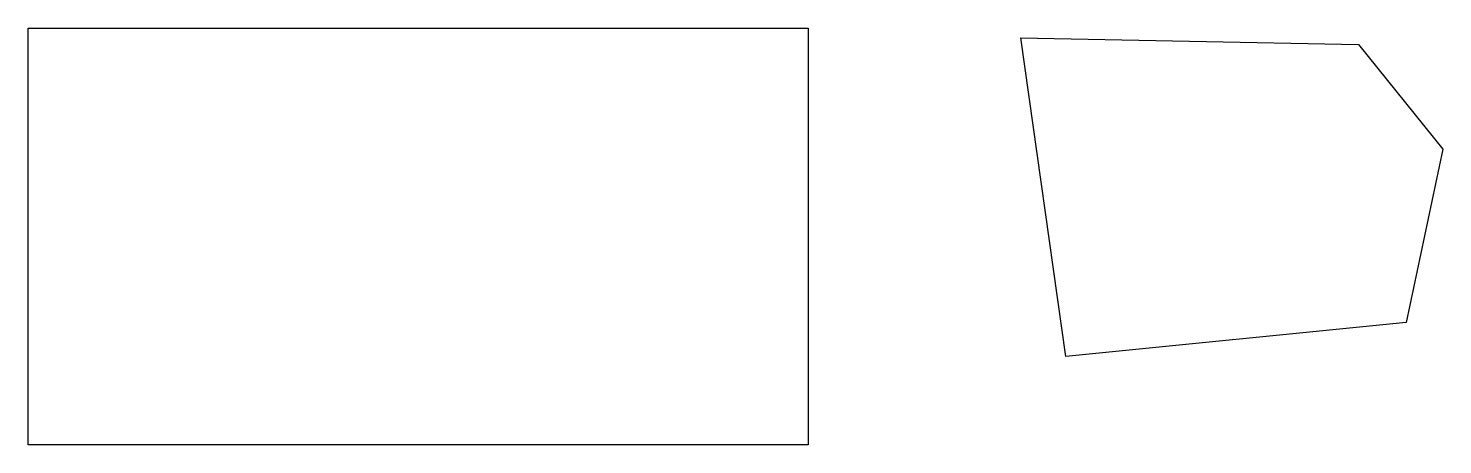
# Model space of a CAD drawing. Header units: millimetres. Extents: x 98 to 595, y 67 to 214.
import ezdxf

# ---------------------------------------------------------------- set-up
doc = ezdxf.new("R2010")
doc.units = ezdxf.units.MM

msp = doc.modelspace()

# ---------------------------------------------------------------- linework, layer by layer
for p, q in [((446.96, 210.25), (565.89, 207.9)), ((462.85, 98.17), (447.1, 210.28)), ((565.89, 207.9), (595.47, 171.16)), ((595.47, 171.16), (582.59, 110.1)), ((582.59, 110.1), (462.85, 98.17))]:
    msp.add_line(p, q)
msp.add_lwpolyline([(97.89, 213.62), (372.2, 213.62), (372.2, 67.16), (97.89, 67.16)], close=True)

doc.saveas('drawing.dxf')
